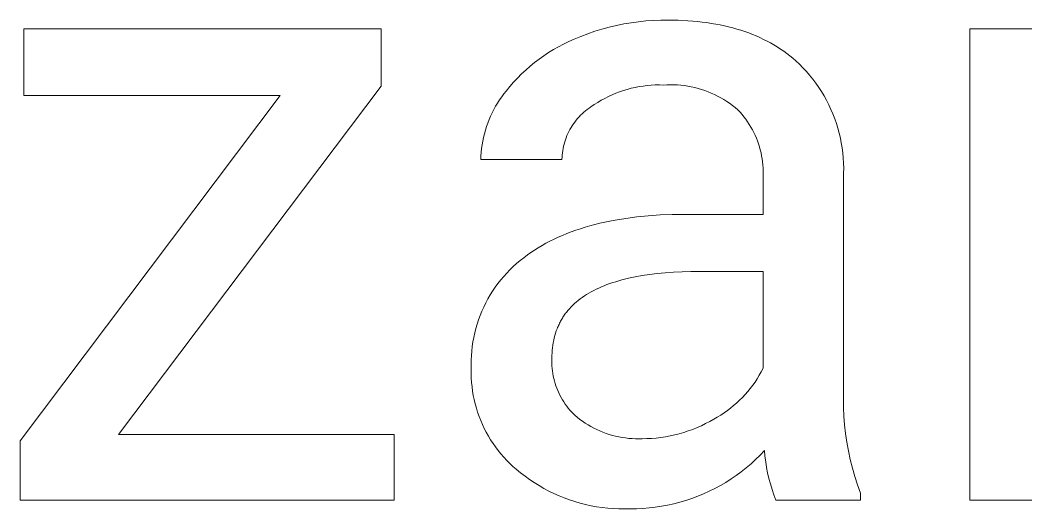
# Model space of a CAD drawing. Header units: millimetres. Extents: x -1519 to 3497, y -297 to 3208.
# Drawn here: x 2073.8 to 2149.2, y 18.8 to 55.4 of the extents above; entities that cross this region are included whole.
import ezdxf

# ---------------------------------------------------------------- set-up
doc = ezdxf.new("R2010")
doc.units = ezdxf.units.MM
doc.header["$MEASUREMENT"] = 0
doc.layers.add('Domyślny', color=7, linetype='Continuous', true_color=0x000000)

msp = doc.modelspace()

# ---------------------------------------------------------------- linework, layer by layer
at = {"layer": 'Domyślny', "color": 18, "lineweight": 15, "true_color": 0x000000}
for p, q in [((2118.487, 54.984), (2119.033, 55.095)), ((2119.033, 55.095), (2119.583, 55.189)), ((2119.583, 55.189), (2120.136, 55.264)), ((2120.136, 55.264), (2120.69, 55.32)), ((2120.69, 55.32), (2121.247, 55.359)), ((2121.247, 55.359), (2121.804, 55.379)), ((2121.804, 55.379), (2122.362, 55.381)), ((2122.362, 55.381), (2123.115, 55.369)), ((2123.115, 55.369), (2123.848, 55.333)), ((2123.848, 55.333), (2124.207, 55.306)), ((2124.207, 55.306), (2124.561, 55.273)), ((2124.561, 55.273), (2124.909, 55.234)), ((2124.909, 55.234), (2125.252, 55.19)), ((2125.252, 55.19), (2125.59, 55.139)), ((2125.59, 55.139), (2125.923, 55.083)), ((2125.923, 55.083), (2126.25, 55.02)), ((2126.25, 55.02), (2126.572, 54.952)), ((2074.109, 49.743), (2074.109, 54.721)), ((2074.109, 54.721), (2100.869, 54.721)), ((2100.869, 54.721), (2100.869, 50.445)), ((2115.826, 54.161), (2116.347, 54.36)), ((2116.347, 54.36), (2116.874, 54.543)), ((2116.874, 54.543), (2117.407, 54.708)), ((2117.407, 54.708), (2117.944, 54.855)), ((2117.944, 54.855), (2118.487, 54.984)), ((2126.572, 54.952), (2126.889, 54.877)), ((2126.889, 54.877), (2127.201, 54.797)), ((2127.201, 54.797), (2127.508, 54.711)), ((2127.508, 54.711), (2127.809, 54.618)), ((2127.809, 54.618), (2128.105, 54.52)), ((2128.105, 54.52), (2128.396, 54.416)), ((2128.396, 54.416), (2128.682, 54.306)), ((2128.682, 54.306), (2128.962, 54.191)), ((2144.97, 19.432), (2144.97, 54.727)), ((2144.97, 54.727), (2150.683, 54.727)), ((2114.149, 53.385), (2114.53, 53.584)), ((2114.53, 53.584), (2114.918, 53.771)), ((2114.918, 53.771), (2115.312, 53.944)), ((2115.312, 53.944), (2115.826, 54.161)), ((2128.962, 54.191), (2129.237, 54.069)), ((2129.237, 54.069), (2129.507, 53.941)), ((2129.507, 53.941), (2129.772, 53.808)), ((2129.772, 53.808), (2130.031, 53.668)), ((2130.031, 53.668), (2130.285, 53.523)), ((2130.285, 53.523), (2130.534, 53.372)), ((2113.049, 52.71), (2113.408, 52.947)), ((2113.408, 52.947), (2113.775, 53.172)), ((2113.775, 53.172), (2114.149, 53.385)), ((2130.534, 53.372), (2130.777, 53.214)), ((2130.777, 53.214), (2131.016, 53.051)), ((2131.016, 53.051), (2131.249, 52.882)), ((2131.249, 52.882), (2131.476, 52.708)), ((2112.022, 51.927), (2112.356, 52.199)), ((2112.356, 52.199), (2112.698, 52.46)), ((2112.698, 52.46), (2113.049, 52.71)), ((2131.476, 52.708), (2131.699, 52.527)), ((2131.699, 52.527), (2131.916, 52.34)), ((2131.916, 52.34), (2132.191, 52.082)), ((2132.191, 52.082), (2132.457, 51.814)), ((2111.081, 51.043), (2111.385, 51.348)), ((2111.385, 51.348), (2111.699, 51.643)), ((2111.699, 51.643), (2112.022, 51.927)), ((2132.457, 51.814), (2132.714, 51.537)), ((2132.714, 51.537), (2132.961, 51.251)), ((2132.961, 51.251), (2133.198, 50.957)), ((2110.506, 50.403), (2110.788, 50.728)), ((2110.788, 50.728), (2111.081, 51.043)), ((2120.797, 50.48), (2120.495, 50.443)), ((2121.1, 50.505), (2120.797, 50.48)), ((2121.403, 50.521), (2121.1, 50.505)), ((2121.707, 50.526), (2121.403, 50.521)), ((2122.011, 50.52), (2121.707, 50.526)), ((2122.273, 50.534), (2122.011, 50.52)), ((2122.535, 50.54), (2122.273, 50.534)), ((2122.797, 50.536), (2122.535, 50.54)), ((2123.059, 50.524), (2122.797, 50.536)), ((2123.321, 50.502), (2123.059, 50.524)), ((2123.581, 50.472), (2123.321, 50.502)), ((2133.198, 50.957), (2133.425, 50.655)), ((2133.425, 50.655), (2133.641, 50.346)), ((2073.825, 23.869), (2093.302, 49.743)), ((2093.302, 49.743), (2074.109, 49.743)), ((2100.869, 50.445), (2081.192, 24.353)), ((2109.895, 49.627), (2110.061, 49.851)), ((2110.061, 49.851), (2110.235, 50.069)), ((2110.235, 50.069), (2110.506, 50.403)), ((2118.163, 49.784), (2117.887, 49.657)), ((2118.443, 49.902), (2118.163, 49.784)), ((2118.728, 50.009), (2118.443, 49.902)), ((2119.015, 50.107), (2118.728, 50.009)), ((2119.306, 50.195), (2119.015, 50.107)), ((2119.6, 50.272), (2119.306, 50.195)), ((2119.896, 50.34), (2119.6, 50.272)), ((2120.195, 50.397), (2119.896, 50.34)), ((2120.495, 50.443), (2120.195, 50.397)), ((2123.84, 50.433), (2123.581, 50.472)), ((2124.098, 50.385), (2123.84, 50.433)), ((2124.354, 50.328), (2124.098, 50.385)), ((2124.608, 50.262), (2124.354, 50.328)), ((2124.86, 50.188), (2124.608, 50.262)), ((2125.109, 50.106), (2124.86, 50.188)), ((2125.355, 50.014), (2125.109, 50.106)), ((2125.598, 49.915), (2125.355, 50.014)), ((2125.837, 49.807), (2125.598, 49.915)), ((2126.072, 49.691), (2125.837, 49.807)), ((2133.641, 50.346), (2133.847, 50.029)), ((2133.847, 50.029), (2134.041, 49.705)), ((2109.442, 48.925), (2109.585, 49.164)), ((2109.585, 49.164), (2109.736, 49.398)), ((2109.736, 49.398), (2109.895, 49.627)), ((2116.832, 49.056), (2116.582, 48.883)), ((2117.088, 49.22), (2116.832, 49.056)), ((2117.349, 49.375), (2117.088, 49.22)), ((2117.616, 49.52), (2117.349, 49.375)), ((2117.887, 49.657), (2117.616, 49.52)), ((2126.303, 49.567), (2126.072, 49.691)), ((2126.53, 49.436), (2126.303, 49.567)), ((2126.752, 49.296), (2126.53, 49.436)), ((2126.97, 49.149), (2126.752, 49.296)), ((2127.182, 48.995), (2126.97, 49.149)), ((2127.389, 48.834), (2127.182, 48.995)), ((2134.041, 49.705), (2134.224, 49.375)), ((2134.224, 49.375), (2134.396, 49.039)), ((2134.396, 49.039), (2134.556, 48.697)), ((2109.062, 48.181), (2109.18, 48.433)), ((2109.18, 48.433), (2109.307, 48.681)), ((2109.307, 48.681), (2109.442, 48.925)), ((2115.805, 48.25), (2115.689, 48.129)), ((2115.925, 48.366), (2115.805, 48.25)), ((2116.049, 48.479), (2115.925, 48.366)), ((2116.177, 48.587), (2116.049, 48.479)), ((2116.309, 48.69), (2116.177, 48.587)), ((2116.444, 48.789), (2116.309, 48.69)), ((2116.582, 48.883), (2116.444, 48.789)), ((2127.59, 48.666), (2127.389, 48.834)), ((2127.747, 48.496), (2127.59, 48.666)), ((2127.899, 48.321), (2127.747, 48.496)), ((2128.044, 48.141), (2127.899, 48.321)), ((2134.556, 48.697), (2134.704, 48.349)), ((2134.704, 48.349), (2134.84, 47.997)), ((2108.758, 47.402), (2108.851, 47.665)), ((2108.851, 47.665), (2108.952, 47.925)), ((2108.952, 47.925), (2109.062, 48.181)), ((2115.177, 47.469), (2115.089, 47.327)), ((2115.27, 47.608), (2115.177, 47.469)), ((2115.368, 47.744), (2115.27, 47.608)), ((2115.471, 47.876), (2115.368, 47.744)), ((2115.578, 48.005), (2115.471, 47.876)), ((2115.689, 48.129), (2115.578, 48.005)), ((2128.184, 47.956), (2128.044, 48.141)), ((2128.317, 47.767), (2128.184, 47.956)), ((2128.443, 47.573), (2128.317, 47.767)), ((2128.563, 47.375), (2128.443, 47.573)), ((2134.84, 47.997), (2134.964, 47.64)), ((2134.964, 47.64), (2135.076, 47.279)), ((2108.534, 46.597), (2108.599, 46.868)), ((2108.599, 46.868), (2108.674, 47.136)), ((2108.674, 47.136), (2108.758, 47.402)), ((2114.786, 46.731), (2114.724, 46.575)), ((2114.854, 46.884), (2114.786, 46.731)), ((2114.927, 47.034), (2114.854, 46.884)), ((2115.005, 47.182), (2114.927, 47.034)), ((2115.089, 47.327), (2115.005, 47.182)), ((2128.676, 47.173), (2128.563, 47.375)), ((2128.782, 46.967), (2128.676, 47.173)), ((2128.881, 46.758), (2128.782, 46.967)), ((2128.973, 46.546), (2128.881, 46.758)), ((2135.076, 47.279), (2135.175, 46.915)), ((2135.175, 46.915), (2135.261, 46.547)), ((2108.39, 45.774), (2108.429, 46.05)), ((2108.429, 46.05), (2108.477, 46.325)), ((2108.477, 46.325), (2108.534, 46.597)), ((2114.57, 46.098), (2114.53, 45.935)), ((2114.616, 46.259), (2114.57, 46.098)), ((2114.667, 46.418), (2114.616, 46.259)), ((2114.724, 46.575), (2114.667, 46.418)), ((2129.057, 46.33), (2128.973, 46.546)), ((2129.135, 46.112), (2129.057, 46.33)), ((2129.204, 45.891), (2129.135, 46.112)), ((2135.261, 46.547), (2135.335, 46.177)), ((2135.335, 46.177), (2135.396, 45.804)), ((2108.33, 44.941), (2108.341, 45.219)), ((2108.341, 45.219), (2108.361, 45.497)), ((2108.361, 45.497), (2108.39, 45.774)), ((2114.427, 45.275), (2114.416, 45.108)), ((2114.444, 45.441), (2114.427, 45.275)), ((2114.467, 45.607), (2114.444, 45.441)), ((2114.496, 45.772), (2114.467, 45.607)), ((2114.53, 45.935), (2114.496, 45.772)), ((2129.266, 45.669), (2129.204, 45.891)), ((2129.321, 45.444), (2129.266, 45.669)), ((2129.368, 45.217), (2129.321, 45.444)), ((2129.407, 44.989), (2129.368, 45.217)), ((2135.396, 45.804), (2135.444, 45.43)), ((2135.444, 45.43), (2135.48, 45.054)), ((2114.41, 44.941), (2108.33, 44.941)), ((2114.416, 45.108), (2114.41, 44.941)), ((2129.438, 44.76), (2129.407, 44.989)), ((2129.462, 44.529), (2129.438, 44.76)), ((2129.477, 44.298), (2129.462, 44.529)), ((2135.48, 45.054), (2135.502, 44.677)), ((2135.502, 44.677), (2135.511, 44.299)), ((2129.485, 44.067), (2129.477, 44.298)), ((2129.477, 43.604), (2129.485, 43.836)), ((2129.485, 43.836), (2129.485, 44.067)), ((2135.511, 44.299), (2135.507, 43.922)), ((2135.507, 43.922), (2135.507, 27.686)), ((2129.477, 40.832), (2129.477, 43.604)), ((2120.022, 40.641), (2120.877, 40.724)), ((2120.877, 40.724), (2121.758, 40.784)), ((2121.758, 40.784), (2122.665, 40.82)), ((2122.665, 40.82), (2123.598, 40.832)), ((2123.598, 40.832), (2129.477, 40.832)), ((2116.14, 39.867), (2116.499, 39.971)), ((2116.499, 39.971), (2116.864, 40.069)), ((2116.864, 40.069), (2117.236, 40.162)), ((2117.236, 40.162), (2117.614, 40.248)), ((2117.614, 40.248), (2117.999, 40.328)), ((2117.999, 40.328), (2118.39, 40.403)), ((2118.39, 40.403), (2119.193, 40.534)), ((2119.193, 40.534), (2120.022, 40.641)), ((2114.129, 39.119), (2114.447, 39.259)), ((2114.447, 39.259), (2114.773, 39.392)), ((2114.773, 39.392), (2115.105, 39.52)), ((2115.105, 39.52), (2115.443, 39.642)), ((2115.443, 39.642), (2115.788, 39.757)), ((2115.788, 39.757), (2116.14, 39.867)), ((2112.636, 38.333), (2112.921, 38.502)), ((2112.921, 38.502), (2113.213, 38.665)), ((2113.213, 38.665), (2113.512, 38.823)), ((2113.512, 38.823), (2113.817, 38.974)), ((2113.817, 38.974), (2114.129, 39.119)), ((2111.545, 37.588), (2111.821, 37.791)), ((2111.821, 37.791), (2112.086, 37.978)), ((2112.086, 37.978), (2112.358, 38.159)), ((2112.358, 38.159), (2112.636, 38.333)), ((2110.512, 36.685), (2110.758, 36.924)), ((2110.758, 36.924), (2111.013, 37.155)), ((2111.013, 37.155), (2111.275, 37.376)), ((2111.275, 37.376), (2111.545, 37.588)), ((2109.824, 35.919), (2110.045, 36.182)), ((2110.045, 36.182), (2110.274, 36.438)), ((2110.274, 36.438), (2110.512, 36.685)), ((2120.426, 36.246), (2119.895, 36.151)), ((2120.979, 36.328), (2120.426, 36.246)), ((2121.553, 36.397), (2120.979, 36.328)), ((2122.149, 36.454), (2121.553, 36.397)), ((2122.767, 36.498), (2122.149, 36.454)), ((2123.406, 36.53), (2122.767, 36.498)), ((2124.067, 36.549), (2123.406, 36.53)), ((2124.75, 36.555), (2124.067, 36.549)), ((2129.477, 36.555), (2124.75, 36.555)), ((2129.477, 29.306), (2129.477, 36.555)), ((2109.411, 35.371), (2109.613, 35.649)), ((2109.613, 35.649), (2109.824, 35.919)), ((2117.567, 35.486), (2117.364, 35.402)), ((2117.775, 35.567), (2117.567, 35.486)), ((2117.989, 35.645), (2117.775, 35.567)), ((2118.208, 35.719), (2117.989, 35.645)), ((2118.433, 35.79), (2118.208, 35.719)), ((2118.663, 35.858), (2118.433, 35.79)), ((2118.899, 35.923), (2118.663, 35.858)), ((2119.386, 36.043), (2118.899, 35.923)), ((2119.895, 36.151), (2119.386, 36.043)), ((2108.864, 34.499), (2109.037, 34.796)), ((2109.037, 34.796), (2109.219, 35.087)), ((2109.219, 35.087), (2109.411, 35.371)), ((2116.094, 34.726), (2115.934, 34.617)), ((2116.259, 34.832), (2116.094, 34.726)), ((2116.43, 34.935), (2116.259, 34.832)), ((2116.606, 35.035), (2116.43, 34.935)), ((2116.787, 35.131), (2116.606, 35.035)), ((2116.974, 35.225), (2116.787, 35.131)), ((2117.166, 35.315), (2116.974, 35.225)), ((2117.364, 35.402), (2117.166, 35.315)), ((2108.551, 33.888), (2108.703, 34.196)), ((2108.703, 34.196), (2108.864, 34.499)), ((2115.217, 34.022), (2115.09, 33.894)), ((2115.35, 34.147), (2115.217, 34.022)), ((2115.488, 34.269), (2115.35, 34.147)), ((2115.631, 34.388), (2115.488, 34.269)), ((2115.78, 34.504), (2115.631, 34.388)), ((2115.934, 34.617), (2115.78, 34.504)), ((2108.162, 32.935), (2108.281, 33.257)), ((2108.281, 33.257), (2108.411, 33.575)), ((2108.411, 33.575), (2108.551, 33.888)), ((2114.535, 33.203), (2114.487, 33.13)), ((2114.585, 33.276), (2114.535, 33.203)), ((2114.635, 33.348), (2114.585, 33.276)), ((2114.687, 33.419), (2114.635, 33.348)), ((2114.741, 33.489), (2114.687, 33.419)), ((2114.796, 33.558), (2114.741, 33.489)), ((2114.852, 33.627), (2114.796, 33.558)), ((2114.968, 33.762), (2114.852, 33.627)), ((2115.09, 33.894), (2114.968, 33.762)), ((2107.958, 32.28), (2108.054, 32.609)), ((2108.054, 32.609), (2108.162, 32.935)), ((2114.116, 32.433), (2114.081, 32.352)), ((2114.152, 32.514), (2114.116, 32.433)), ((2114.189, 32.594), (2114.152, 32.514)), ((2114.227, 32.673), (2114.189, 32.594)), ((2114.267, 32.751), (2114.227, 32.673)), ((2114.309, 32.828), (2114.267, 32.751)), ((2114.351, 32.905), (2114.309, 32.828)), ((2114.395, 32.981), (2114.351, 32.905)), ((2114.441, 33.056), (2114.395, 32.981)), ((2114.487, 33.13), (2114.441, 33.056)), ((2107.799, 31.612), (2107.873, 31.947)), ((2107.873, 31.947), (2107.958, 32.28)), ((2113.878, 31.76), (2113.832, 31.584)), ((2113.929, 31.933), (2113.878, 31.76)), ((2113.986, 32.103), (2113.929, 31.933)), ((2114.048, 32.27), (2113.986, 32.103)), ((2114.081, 32.352), (2114.048, 32.27)), ((2107.649, 30.594), (2107.687, 30.935)), ((2107.687, 30.935), (2107.738, 31.274)), ((2107.738, 31.274), (2107.799, 31.612)), ((2113.726, 31.035), (2113.702, 30.846)), ((2113.756, 31.221), (2113.726, 31.035)), ((2113.791, 31.404), (2113.756, 31.221)), ((2113.832, 31.584), (2113.791, 31.404)), ((2107.607, 29.909), (2107.622, 30.252)), ((2107.622, 30.252), (2107.649, 30.594)), ((2113.662, 30.26), (2113.659, 30.058)), ((2113.67, 30.458), (2113.662, 30.26)), ((2113.683, 30.654), (2113.67, 30.458)), ((2113.702, 30.846), (2113.683, 30.654)), ((2107.603, 29.565), (2107.607, 29.909)), ((2107.612, 29.222), (2107.603, 29.565)), ((2113.659, 30.058), (2113.653, 29.866)), ((2113.653, 29.866), (2113.653, 29.675)), ((2113.653, 29.675), (2113.661, 29.483)), ((2113.661, 29.483), (2113.674, 29.292)), ((2107.61, 28.896), (2107.612, 29.222)), ((2107.62, 28.57), (2107.61, 28.896)), ((2113.674, 29.292), (2113.695, 29.102)), ((2113.695, 29.102), (2113.722, 28.912)), ((2113.722, 28.912), (2113.756, 28.724)), ((2113.756, 28.724), (2113.796, 28.536)), ((2129.036, 28.524), (2129.192, 28.78)), ((2129.192, 28.78), (2129.339, 29.04)), ((2129.339, 29.04), (2129.477, 29.306)), ((2107.641, 28.244), (2107.62, 28.57)), ((2107.673, 27.919), (2107.641, 28.244)), ((2107.716, 27.596), (2107.673, 27.919)), ((2113.796, 28.536), (2113.843, 28.351)), ((2113.843, 28.351), (2113.896, 28.167)), ((2113.896, 28.167), (2113.956, 27.985)), ((2113.956, 27.985), (2114.021, 27.805)), ((2128.517, 27.792), (2128.698, 28.03)), ((2128.698, 28.03), (2128.871, 28.275)), ((2128.871, 28.275), (2129.036, 28.524)), ((2107.77, 27.274), (2107.716, 27.596)), ((2107.835, 26.954), (2107.77, 27.274)), ((2114.021, 27.805), (2114.094, 27.627)), ((2114.094, 27.627), (2114.172, 27.452)), ((2114.172, 27.452), (2114.256, 27.28)), ((2114.256, 27.28), (2114.346, 27.111)), ((2127.926, 27.117), (2128.13, 27.335)), ((2128.13, 27.335), (2128.327, 27.56)), ((2128.327, 27.56), (2128.517, 27.792)), ((2135.507, 27.686), (2135.494, 27.029)), ((2107.911, 26.636), (2107.835, 26.954)), ((2107.998, 26.322), (2107.911, 26.636)), ((2114.346, 27.111), (2114.442, 26.946)), ((2114.442, 26.946), (2114.544, 26.783)), ((2114.544, 26.783), (2114.651, 26.625)), ((2114.651, 26.625), (2114.764, 26.47)), ((2114.764, 26.47), (2114.882, 26.319)), ((2127.036, 26.316), (2127.269, 26.505)), ((2127.269, 26.505), (2127.495, 26.701)), ((2127.495, 26.701), (2127.714, 26.905)), ((2127.714, 26.905), (2127.926, 27.117)), ((2135.494, 27.029), (2135.503, 26.372)), ((2135.503, 26.372), (2135.533, 25.715)), ((2108.095, 26.01), (2107.998, 26.322)), ((2108.204, 25.702), (2108.095, 26.01)), ((2108.322, 25.398), (2108.204, 25.702)), ((2114.882, 26.319), (2115.005, 26.172)), ((2115.005, 26.172), (2115.133, 26.03)), ((2115.133, 26.03), (2115.266, 25.892)), ((2115.266, 25.892), (2115.404, 25.759)), ((2115.404, 25.759), (2115.546, 25.631)), ((2115.546, 25.631), (2115.743, 25.478)), ((2125.786, 25.497), (2126.047, 25.644)), ((2126.047, 25.644), (2126.303, 25.799)), ((2126.303, 25.799), (2126.553, 25.963)), ((2126.553, 25.963), (2126.798, 26.136)), ((2126.798, 26.136), (2127.036, 26.316)), ((2135.533, 25.715), (2135.584, 25.06)), ((2108.451, 25.098), (2108.322, 25.398)), ((2108.591, 24.803), (2108.451, 25.098)), ((2115.743, 25.478), (2115.945, 25.332)), ((2115.945, 25.332), (2116.151, 25.193)), ((2116.151, 25.193), (2116.363, 25.061)), ((2116.363, 25.061), (2116.578, 24.937)), ((2116.578, 24.937), (2116.798, 24.82)), ((2124.201, 24.729), (2124.528, 24.861)), ((2124.528, 24.861), (2124.85, 25.004)), ((2124.85, 25.004), (2125.167, 25.158)), ((2125.167, 25.158), (2125.479, 25.323)), ((2125.479, 25.323), (2125.786, 25.497)), ((2135.584, 25.06), (2135.657, 24.407)), ((2081.192, 24.353), (2101.837, 24.353)), ((2101.837, 24.353), (2101.837, 19.426)), ((2108.74, 24.513), (2108.591, 24.803)), ((2108.899, 24.228), (2108.74, 24.513)), ((2109.068, 23.949), (2108.899, 24.228)), ((2116.798, 24.82), (2117.022, 24.71)), ((2117.022, 24.71), (2117.249, 24.608)), ((2117.249, 24.608), (2117.48, 24.514)), ((2117.48, 24.514), (2117.713, 24.428)), ((2117.713, 24.428), (2117.95, 24.35)), ((2117.95, 24.35), (2118.189, 24.281)), ((2118.189, 24.281), (2118.43, 24.219)), ((2118.43, 24.219), (2118.673, 24.165)), ((2118.673, 24.165), (2118.918, 24.12)), ((2118.918, 24.12), (2119.165, 24.084)), ((2121.464, 24.079), (2121.814, 24.12)), ((2121.814, 24.12), (2122.163, 24.172)), ((2122.163, 24.172), (2122.51, 24.236)), ((2122.51, 24.236), (2122.854, 24.312)), ((2122.854, 24.312), (2123.196, 24.399)), ((2123.196, 24.399), (2123.534, 24.498)), ((2123.534, 24.498), (2123.869, 24.608)), ((2123.869, 24.608), (2124.201, 24.729)), ((2135.657, 24.407), (2135.752, 23.757)), ((2073.825, 19.426), (2073.825, 23.869)), ((2109.246, 23.675), (2109.068, 23.949)), ((2109.434, 23.408), (2109.246, 23.675)), ((2109.63, 23.147), (2109.434, 23.408)), ((2119.165, 24.084), (2119.412, 24.055)), ((2119.412, 24.055), (2119.66, 24.036)), ((2119.66, 24.036), (2119.909, 24.024)), ((2119.909, 24.024), (2120.158, 24.022)), ((2120.158, 24.022), (2120.407, 24.027)), ((2120.407, 24.027), (2120.76, 24.033)), ((2120.76, 24.033), (2121.112, 24.05)), ((2121.112, 24.05), (2121.464, 24.079)), ((2135.752, 23.757), (2135.868, 23.11)), ((2109.836, 22.894), (2109.63, 23.147)), ((2110.05, 22.647), (2109.836, 22.894)), ((2110.272, 22.408), (2110.05, 22.647)), ((2129.253, 22.801), (2128.918, 22.472)), ((2129.578, 23.142), (2129.253, 22.801)), ((2129.616, 22.72), (2129.578, 23.142)), ((2129.669, 22.298), (2129.616, 22.72)), ((2135.868, 23.11), (2136.004, 22.467)), ((2110.502, 22.177), (2110.272, 22.408)), ((2110.741, 21.954), (2110.502, 22.177)), ((2110.986, 21.739), (2110.741, 21.954)), ((2128.213, 21.85), (2127.844, 21.557)), ((2128.571, 22.155), (2128.213, 21.85)), ((2128.918, 22.472), (2128.571, 22.155)), ((2129.736, 21.879), (2129.669, 22.298)), ((2129.817, 21.463), (2129.736, 21.879)), ((2136.004, 22.467), (2136.162, 21.829)), ((2111.31, 21.471), (2110.986, 21.739)), ((2111.643, 21.214), (2111.31, 21.471)), ((2111.984, 20.969), (2111.643, 21.214)), ((2127.466, 21.278), (2127.078, 21.012)), ((2127.844, 21.557), (2127.466, 21.278)), ((2129.912, 21.049), (2129.817, 21.463)), ((2136.162, 21.829), (2136.341, 21.197)), ((2136.341, 21.197), (2136.54, 20.571)), ((2112.334, 20.736), (2111.984, 20.969)), ((2112.691, 20.514), (2112.334, 20.736)), ((2113.056, 20.305), (2112.691, 20.514)), ((2126.276, 20.522), (2125.862, 20.298)), ((2126.681, 20.76), (2126.276, 20.522)), ((2127.078, 21.012), (2126.681, 20.76)), ((2130.021, 20.639), (2129.912, 21.049)), ((2130.144, 20.233), (2130.021, 20.639)), ((2136.54, 20.571), (2136.76, 19.952)), ((2113.427, 20.109), (2113.056, 20.305)), ((2113.805, 19.925), (2113.427, 20.109)), ((2114.189, 19.754), (2113.805, 19.925)), ((2114.579, 19.596), (2114.189, 19.754)), ((2114.974, 19.452), (2114.579, 19.596)), ((2124.578, 19.714), (2124.138, 19.55)), ((2125.013, 19.894), (2124.578, 19.714)), ((2125.441, 20.088), (2125.013, 19.894)), ((2125.862, 20.298), (2125.441, 20.088)), ((2130.28, 19.831), (2130.144, 20.233)), ((2130.429, 19.434), (2130.28, 19.831)), ((2136.76, 19.952), (2136.76, 19.434)), ((2101.837, 19.426), (2073.825, 19.426)), ((2115.373, 19.321), (2114.974, 19.452)), ((2115.777, 19.204), (2115.373, 19.321)), ((2116.184, 19.101), (2115.777, 19.204)), ((2116.595, 19.011), (2116.184, 19.101)), ((2117.009, 18.936), (2116.595, 19.011)), ((2117.425, 18.875), (2117.009, 18.936)), ((2117.842, 18.828), (2117.425, 18.875)), ((2120.931, 18.843), (2120.462, 18.806)), ((2121.398, 18.895), (2120.931, 18.843)), ((2121.863, 18.964), (2121.398, 18.895)), ((2122.326, 19.05), (2121.863, 18.964)), ((2122.785, 19.151), (2122.326, 19.05)), ((2123.24, 19.268), (2122.785, 19.151)), ((2123.691, 19.401), (2123.24, 19.268)), ((2124.138, 19.55), (2123.691, 19.401)), ((2136.76, 19.434), (2130.429, 19.434)), ((2151.017, 19.432), (2144.97, 19.432)), ((2118.261, 18.795), (2117.842, 18.828)), ((2118.681, 18.776), (2118.261, 18.795)), ((2119.102, 18.772), (2118.681, 18.776)), ((2119.522, 18.782), (2119.102, 18.772)), ((2119.992, 18.786), (2119.522, 18.782)), ((2120.462, 18.806), (2119.992, 18.786))]:
    msp.add_line(p, q, dxfattribs=at)

doc.saveas('drawing.dxf')
